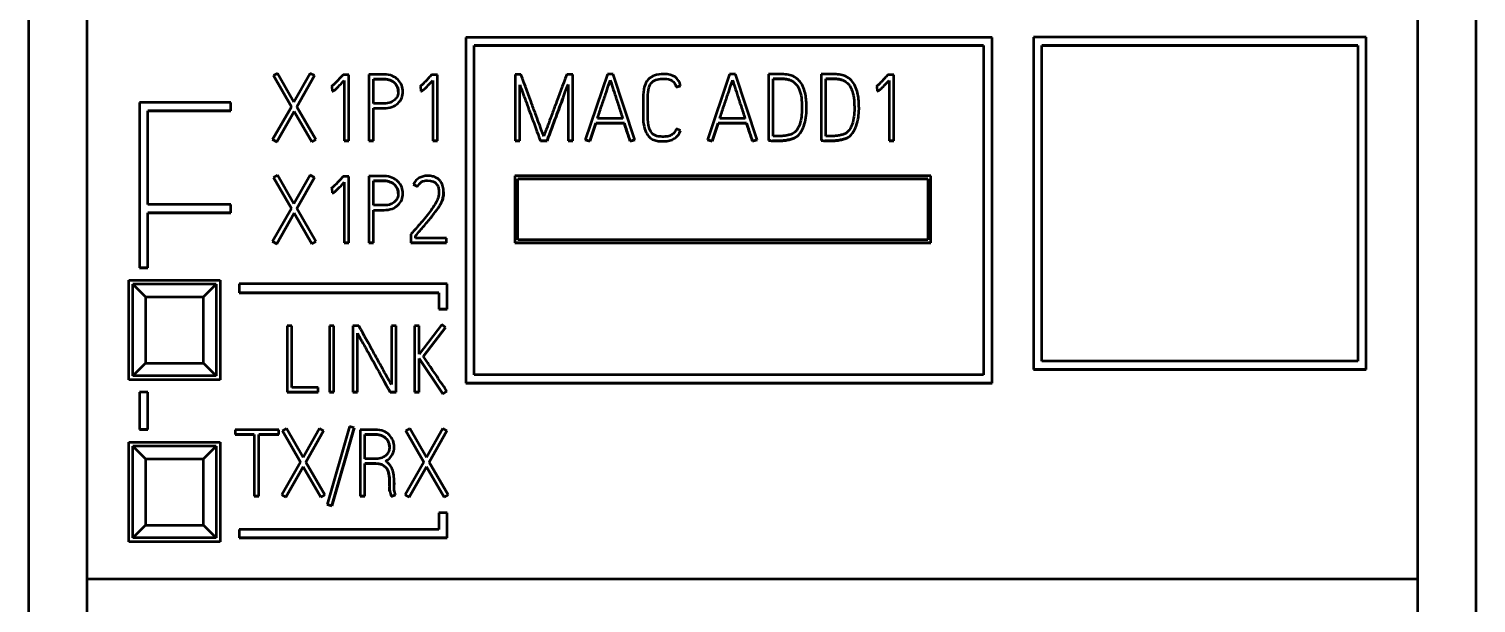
# Model space of a CAD drawing. Header units: millimetres. Extents: x 6750 to 121550, y -28210 to 66060.
# Drawn here: x 15995.78 to 16030.58, y 16140.06 to 16153.88 of the extents above; entities that cross this region are included whole.
import ezdxf

# ---------------------------------------------------------------- set-up
doc = ezdxf.new("R2010")
doc.units = ezdxf.units.MM
doc.layers.add('1', color=7, linetype='Continuous')

# ---------------------------------------------------------------- blocks, each defined once
blk = doc.blocks.new('s7-1513')
at = {"layer": '1', "color": 7, "linetype": 'Continuous', "lineweight": 50}
for p, q in [((15386.12, 16329.585), (15386.12, 16390.709)), ((15420.92, 16329.585), (15420.92, 16390.709)), ((15387.52, 16330.509), (15387.52, 16344.362)), ((15419.52, 16330.509), (15419.52, 16344.362)), ((15396.629, 16343.55), (15396.629, 16335.23)), ((15409.281, 16343.55), (15396.629, 16343.55)), ((15409.281, 16335.23), (15409.281, 16343.55)), ((15410.279, 16343.555), (15410.279, 16335.555)), ((15418.279, 16343.555), (15410.279, 16343.555)), ((15418.279, 16335.555), (15418.279, 16343.555)), ((15396.829, 16343.35), (15396.829, 16343.35)), ((15409.075, 16343.35), (15396.829, 16343.35)), ((15396.829, 16343.35), (15409.075, 16343.35)), ((15396.829, 16335.428), (15396.829, 16343.35)), ((15409.075, 16343.35), (15409.075, 16343.35)), ((15409.075, 16343.35), (15409.075, 16335.428)), ((15410.479, 16343.355), (15410.479, 16343.355)), ((15418.079, 16343.355), (15410.479, 16343.355)), ((15410.479, 16343.355), (15418.079, 16343.355)), ((15410.479, 16335.755), (15410.479, 16343.355)), ((15418.079, 16343.355), (15418.079, 16343.355)), ((15418.079, 16343.355), (15418.079, 16335.755)), ((15392.094, 16342.684), (15391.998, 16342.628)), ((15392.431, 16341.88), (15391.998, 16342.628)), ((15391.998, 16342.628), (15391.998, 16342.628)), ((15391.998, 16342.628), (15392.431, 16341.88)), ((15392.493, 16341.991), (15392.094, 16342.684)), ((15392.886, 16342.684), (15392.493, 16341.991)), ((15392.986, 16342.628), (15392.56, 16341.878)), ((15392.56, 16341.878), (15392.986, 16342.628)), ((15392.986, 16342.628), (15392.886, 16342.684)), ((15392.986, 16342.628), (15392.986, 16342.628)), ((15393.674, 16342.65), (15393.658, 16342.633)), ((15393.814, 16342.65), (15393.674, 16342.65)), ((15393.703, 16342.513), (15393.703, 16341.057)), ((15393.814, 16341.057), (15393.814, 16342.65)), ((15394.293, 16342.659), (15394.293, 16341.059)), ((15394.406, 16341.958), (15394.406, 16342.546)), ((15395.804, 16342.65), (15395.789, 16342.633)), ((15395.944, 16342.65), (15395.804, 16342.65)), ((15395.833, 16342.513), (15395.833, 16341.057)), ((15395.944, 16341.057), (15395.944, 16342.65)), ((15397.953, 16342.659), (15397.811, 16342.659)), ((15397.811, 16342.659), (15397.811, 16341.059)), ((15399.198, 16342.659), (15399.053, 16342.659)), ((15399.198, 16341.059), (15399.198, 16342.659)), ((15400.03, 16342.662), (15399.5, 16341.084)), ((15400.172, 16342.662), (15400.03, 16342.662)), ((15400.101, 16342.519), (15400.101, 16342.519)), ((15400.689, 16341.084), (15400.172, 16342.662)), ((15402.971, 16342.662), (15402.44, 16341.084)), ((15403.113, 16342.662), (15402.971, 16342.662)), ((15403.042, 16342.519), (15403.042, 16342.519)), ((15403.63, 16341.084), (15403.113, 16342.662)), ((15404.151, 16342.666), (15403.907, 16342.664)), ((15403.907, 16342.664), (15403.907, 16341.07)), ((15404.02, 16341.175), (15404.02, 16342.551)), ((15405.412, 16342.666), (15405.168, 16342.664)), ((15405.168, 16342.664), (15405.168, 16341.07)), ((15405.281, 16341.175), (15405.281, 16342.551)), ((15406.777, 16342.65), (15406.761, 16342.633)), ((15406.917, 16342.65), (15406.777, 16342.65)), ((15406.806, 16342.513), (15406.806, 16341.057)), ((15406.917, 16341.057), (15406.917, 16342.65)), ((15393.405, 16342.369), (15393.392, 16342.364)), ((15393.392, 16342.364), (15393.405, 16342.369)), ((15393.392, 16342.364), (15393.392, 16342.364)), ((15393.405, 16342.369), (15393.405, 16342.369)), ((15393.405, 16342.369), (15393.412, 16342.256)), ((15393.435, 16342.26), (15393.435, 16342.26)), ((15395.114, 16342.242), (15395.114, 16342.242)), ((15395.536, 16342.369), (15395.523, 16342.364)), ((15395.523, 16342.364), (15395.536, 16342.369)), ((15395.523, 16342.364), (15395.523, 16342.364)), ((15395.536, 16342.369), (15395.536, 16342.369)), ((15395.536, 16342.369), (15395.543, 16342.256)), ((15395.566, 16342.26), (15395.566, 16342.26)), ((15397.924, 16341.059), (15397.924, 16342.411)), ((15399.085, 16342.415), (15399.085, 16341.059)), ((15400.061, 16342.399), (15400.061, 16342.399)), ((15400.889, 16342.093), (15400.889, 16342.093)), ((15401.792, 16342.382), (15401.683, 16342.355)), ((15401.683, 16342.355), (15401.792, 16342.382)), ((15401.683, 16342.355), (15401.683, 16342.355)), ((15401.792, 16342.382), (15401.792, 16342.382)), ((15403.002, 16342.399), (15403.002, 16342.399)), ((15406.508, 16342.369), (15406.495, 16342.364)), ((15406.495, 16342.364), (15406.508, 16342.369)), ((15406.495, 16342.364), (15406.495, 16342.364)), ((15406.508, 16342.369), (15406.508, 16342.369)), ((15406.508, 16342.369), (15406.515, 16342.256)), ((15406.538, 16342.26), (15406.538, 16342.26)), ((15390.979, 16341.985), (15388.779, 16341.985)), ((15388.779, 16341.985), (15388.779, 16338.005)), ((15388.979, 16341.785), (15388.979, 16341.785)), ((15390.979, 16341.785), (15388.979, 16341.785)), ((15388.979, 16339.527), (15388.979, 16341.785)), ((15388.979, 16341.785), (15390.979, 16341.785)), ((15390.979, 16341.785), (15390.979, 16341.985)), ((15390.979, 16341.785), (15390.979, 16341.785)), ((15392.431, 16341.88), (15391.981, 16341.088)), ((15392.496, 16341.767), (15392.078, 16341.033)), ((15392.078, 16341.033), (15392.496, 16341.767)), ((15392.921, 16341.033), (15392.496, 16341.767)), ((15392.496, 16341.767), (15392.921, 16341.033)), ((15392.496, 16341.767), (15392.496, 16341.767)), ((15393.019, 16341.088), (15392.56, 16341.878)), ((15394.406, 16341.059), (15394.406, 16341.845)), ((15404.821, 16341.832), (15404.821, 16341.832)), ((15406.082, 16341.832), (15406.082, 16341.832)), ((15399.753, 16341.481), (15399.606, 16341.048)), ((15399.606, 16341.048), (15399.753, 16341.481)), ((15400.439, 16341.481), (15399.753, 16341.481)), ((15399.753, 16341.481), (15399.753, 16341.481)), ((15399.753, 16341.481), (15400.439, 16341.481)), ((15400.401, 16341.594), (15399.79, 16341.594)), ((15400.439, 16341.481), (15400.439, 16341.481)), ((15402.693, 16341.481), (15402.547, 16341.048)), ((15402.547, 16341.048), (15402.693, 16341.481)), ((15403.379, 16341.481), (15402.693, 16341.481)), ((15402.693, 16341.481), (15402.693, 16341.481)), ((15402.693, 16341.481), (15403.379, 16341.481)), ((15403.341, 16341.594), (15402.731, 16341.594)), ((15403.379, 16341.481), (15403.379, 16341.481)), ((15392.078, 16341.033), (15391.981, 16341.088)), ((15391.981, 16341.088), (15391.981, 16341.088)), ((15391.981, 16341.088), (15392.078, 16341.033)), ((15393.019, 16341.088), (15392.921, 16341.033)), ((15392.921, 16341.033), (15393.019, 16341.088)), ((15393.019, 16341.088), (15393.019, 16341.088)), ((15393.814, 16341.057), (15393.703, 16341.057)), ((15393.703, 16341.057), (15393.703, 16341.057)), ((15393.703, 16341.057), (15393.814, 16341.057)), ((15393.814, 16341.057), (15393.814, 16341.057)), ((15394.293, 16341.059), (15394.293, 16341.059)), ((15394.406, 16341.059), (15394.293, 16341.059)), ((15394.293, 16341.059), (15394.406, 16341.059)), ((15394.406, 16341.059), (15394.406, 16341.059)), ((15395.833, 16341.057), (15395.833, 16341.057)), ((15395.944, 16341.057), (15395.833, 16341.057)), ((15395.833, 16341.057), (15395.944, 16341.057)), ((15395.944, 16341.057), (15395.944, 16341.057)), ((15397.811, 16341.059), (15397.811, 16341.059)), ((15397.924, 16341.059), (15397.811, 16341.059)), ((15397.811, 16341.059), (15397.924, 16341.059)), ((15397.924, 16341.059), (15397.924, 16341.059)), ((15398.581, 16341.059), (15398.419, 16341.059)), ((15398.419, 16341.059), (15398.581, 16341.059)), ((15398.419, 16341.059), (15398.419, 16341.059)), ((15398.581, 16341.059), (15398.581, 16341.059)), ((15399.085, 16341.059), (15399.085, 16341.059)), ((15399.198, 16341.059), (15399.085, 16341.059)), ((15399.085, 16341.059), (15399.198, 16341.059)), ((15399.198, 16341.059), (15399.198, 16341.059)), ((15399.606, 16341.048), (15399.5, 16341.084)), ((15399.5, 16341.084), (15399.5, 16341.084)), ((15399.5, 16341.084), (15399.606, 16341.048)), ((15399.606, 16341.048), (15399.606, 16341.048)), ((15400.689, 16341.084), (15400.581, 16341.048)), ((15400.581, 16341.048), (15400.689, 16341.084)), ((15400.581, 16341.048), (15400.581, 16341.048)), ((15400.689, 16341.084), (15400.689, 16341.084)), ((15401.79, 16341.312), (15401.686, 16341.35)), ((15401.79, 16341.312), (15401.79, 16341.312)), ((15402.547, 16341.048), (15402.44, 16341.084)), ((15402.44, 16341.084), (15402.44, 16341.084)), ((15402.44, 16341.084), (15402.547, 16341.048)), ((15402.547, 16341.048), (15402.547, 16341.048)), ((15403.63, 16341.084), (15403.521, 16341.048)), ((15403.521, 16341.048), (15403.63, 16341.084)), ((15403.521, 16341.048), (15403.521, 16341.048)), ((15403.63, 16341.084), (15403.63, 16341.084)), ((15404.001, 16341.062), (15404.001, 16341.062)), ((15404.526, 16341.128), (15404.526, 16341.128)), ((15405.262, 16341.062), (15405.262, 16341.062)), ((15405.787, 16341.128), (15405.787, 16341.128)), ((15406.806, 16341.057), (15406.806, 16341.057)), ((15406.917, 16341.057), (15406.806, 16341.057)), ((15406.806, 16341.057), (15406.917, 16341.057)), ((15406.917, 16341.057), (15406.917, 16341.057)), ((15392.078, 16341.033), (15392.078, 16341.033)), ((15392.921, 16341.033), (15392.921, 16341.033)), ((15392.094, 16340.234), (15391.998, 16340.178)), ((15392.431, 16339.43), (15391.998, 16340.178)), ((15391.998, 16340.178), (15391.998, 16340.178)), ((15391.998, 16340.178), (15392.431, 16339.43)), ((15392.493, 16339.541), (15392.094, 16340.234)), ((15392.886, 16340.234), (15392.493, 16339.541)), ((15392.986, 16340.178), (15392.56, 16339.428)), ((15392.56, 16339.428), (15392.986, 16340.178)), ((15392.986, 16340.178), (15392.886, 16340.234)), ((15392.986, 16340.178), (15392.986, 16340.178)), ((15393.674, 16340.2), (15393.658, 16340.183)), ((15393.814, 16340.2), (15393.674, 16340.2)), ((15393.703, 16340.063), (15393.703, 16338.607)), ((15393.814, 16338.607), (15393.814, 16340.2)), ((15394.293, 16340.209), (15394.293, 16338.609)), ((15394.406, 16339.508), (15394.406, 16340.096)), ((15395.467, 16339.961), (15395.367, 16340.012)), ((15395.367, 16340.012), (15395.367, 16340.012)), ((15395.367, 16340.012), (15395.467, 16339.961)), ((15407.809, 16340.215), (15397.809, 16340.215)), ((15397.809, 16340.215), (15397.809, 16338.605)), ((15397.879, 16340.145), (15397.879, 16340.145)), ((15407.739, 16340.145), (15397.879, 16340.145)), ((15397.879, 16340.145), (15407.739, 16340.145)), ((15397.879, 16338.675), (15397.879, 16340.145)), ((15407.739, 16340.145), (15407.739, 16340.145)), ((15407.739, 16340.145), (15407.739, 16338.675)), ((15407.809, 16338.605), (15407.809, 16340.215)), ((15393.405, 16339.919), (15393.392, 16339.914)), ((15393.392, 16339.914), (15393.405, 16339.919)), ((15393.392, 16339.914), (15393.392, 16339.914)), ((15393.405, 16339.919), (15393.405, 16339.919)), ((15393.405, 16339.919), (15393.412, 16339.806)), ((15393.435, 16339.81), (15393.435, 16339.81)), ((15395.114, 16339.792), (15395.114, 16339.792)), ((15395.467, 16339.961), (15395.467, 16339.961)), ((15396.093, 16339.832), (15396.093, 16339.832)), ((15390.979, 16339.527), (15388.979, 16339.527)), ((15388.979, 16339.328), (15388.979, 16339.328)), ((15390.979, 16339.328), (15388.979, 16339.328)), ((15388.979, 16339.328), (15390.979, 16339.328)), ((15388.979, 16338.005), (15388.979, 16339.328)), ((15390.979, 16339.328), (15390.979, 16339.527)), ((15390.979, 16339.328), (15390.979, 16339.328)), ((15392.431, 16339.43), (15391.981, 16338.638)), ((15392.496, 16339.317), (15392.078, 16338.583)), ((15392.078, 16338.583), (15392.496, 16339.317)), ((15392.921, 16338.583), (15392.496, 16339.317)), ((15392.496, 16339.317), (15392.921, 16338.583)), ((15392.496, 16339.317), (15392.496, 16339.317)), ((15393.019, 16338.638), (15392.56, 16339.428)), ((15394.406, 16338.609), (15394.406, 16339.395)), ((15396.055, 16339.617), (15396.055, 16339.617)), ((15392.078, 16338.583), (15391.981, 16338.638)), ((15391.981, 16338.638), (15391.981, 16338.638)), ((15391.981, 16338.638), (15392.078, 16338.583)), ((15393.019, 16338.638), (15392.921, 16338.583)), ((15392.921, 16338.583), (15393.019, 16338.638)), ((15393.019, 16338.638), (15393.019, 16338.638)), ((15393.703, 16338.607), (15393.703, 16338.607)), ((15393.814, 16338.607), (15393.703, 16338.607)), ((15393.703, 16338.607), (15393.814, 16338.607)), ((15393.814, 16338.607), (15393.814, 16338.607)), ((15394.406, 16338.609), (15394.293, 16338.609)), ((15394.293, 16338.609), (15394.293, 16338.609)), ((15394.293, 16338.609), (15394.406, 16338.609)), ((15394.406, 16338.609), (15394.406, 16338.609)), ((15395.32, 16338.829), (15395.307, 16338.813)), ((15395.307, 16338.813), (15395.307, 16338.609)), ((15395.307, 16338.609), (15395.307, 16338.609)), ((15396.159, 16338.609), (15395.307, 16338.609)), ((15395.307, 16338.609), (15396.159, 16338.609)), ((15395.418, 16338.72), (15395.418, 16338.773)), ((15396.159, 16338.72), (15395.418, 16338.72)), ((15396.159, 16338.609), (15396.159, 16338.72)), ((15396.159, 16338.609), (15396.159, 16338.609)), ((15407.809, 16338.605), (15397.809, 16338.605)), ((15397.809, 16338.605), (15397.809, 16338.605)), ((15397.809, 16338.605), (15407.809, 16338.605)), ((15407.739, 16338.675), (15397.879, 16338.675)), ((15407.809, 16338.605), (15407.809, 16338.605)), ((15392.078, 16338.583), (15392.078, 16338.583)), ((15392.921, 16338.583), (15392.921, 16338.583)), ((15388.779, 16338.005), (15388.779, 16338.005)), ((15388.979, 16338.005), (15388.779, 16338.005)), ((15388.779, 16338.005), (15388.979, 16338.005)), ((15388.979, 16338.005), (15388.979, 16338.005)), ((15388.52, 16337.709), (15390.72, 16337.709)), ((15388.52, 16335.309), (15388.52, 16337.709)), ((15388.62, 16335.409), (15388.62, 16337.609)), ((15390.62, 16337.609), (15388.62, 16337.609)), ((15388.62, 16337.609), (15388.92, 16337.309)), ((15390.32, 16337.309), (15390.62, 16337.609)), ((15390.62, 16337.609), (15390.62, 16335.409)), ((15390.72, 16337.709), (15390.72, 16335.309)), ((15396.179, 16337.615), (15391.179, 16337.615)), ((15391.179, 16337.615), (15391.179, 16337.405)), ((15396.179, 16337.007), (15396.179, 16337.615)), ((15388.92, 16337.309), (15388.92, 16335.709)), ((15388.92, 16337.309), (15390.32, 16337.309)), ((15390.32, 16335.709), (15390.32, 16337.309)), ((15391.179, 16337.405), (15391.179, 16337.405)), ((15395.98, 16337.405), (15391.179, 16337.405)), ((15391.179, 16337.405), (15395.98, 16337.405)), ((15395.98, 16337.405), (15395.98, 16337.405)), ((15395.98, 16337.405), (15395.98, 16337.007)), ((15396.179, 16337.007), (15395.98, 16337.007)), ((15395.98, 16337.007), (15395.98, 16337.007)), ((15395.98, 16337.007), (15396.179, 16337.007)), ((15396.179, 16337.007), (15396.179, 16337.007)), ((15392.331, 16336.607), (15392.331, 16335.009)), ((15392.444, 16336.607), (15392.331, 16336.607)), ((15392.444, 16335.122), (15392.444, 16336.607)), ((15393.456, 16336.605), (15393.345, 16336.605)), ((15393.345, 16336.605), (15393.345, 16335.009)), ((15393.456, 16335.009), (15393.456, 16336.605)), ((15394.053, 16336.609), (15393.909, 16336.609)), ((15393.909, 16336.609), (15393.909, 16335.009)), ((15394.949, 16336.609), (15394.836, 16336.609)), ((15394.836, 16336.609), (15394.836, 16335.194)), ((15394.949, 16335.009), (15394.949, 16336.609)), ((15395.506, 16336.605), (15395.393, 16336.605)), ((15395.393, 16336.605), (15395.393, 16335.009)), ((15396.05, 16336.638), (15395.506, 16335.93)), ((15395.506, 16335.93), (15395.506, 16336.605)), ((15396.139, 16336.572), (15395.606, 16335.875)), ((15395.606, 16335.875), (15396.139, 16336.572)), ((15396.139, 16336.572), (15396.05, 16336.638)), ((15396.139, 16336.572), (15396.139, 16336.572)), ((15394.019, 16335.009), (15394.019, 16336.43)), ((15395.506, 16335.009), (15395.506, 16335.819)), ((15396.075, 16334.976), (15395.506, 16335.819)), ((15395.506, 16335.819), (15396.075, 16334.976)), ((15395.506, 16335.819), (15395.506, 16335.819)), ((15388.92, 16335.709), (15388.62, 16335.409)), ((15388.92, 16335.709), (15390.32, 16335.709)), ((15390.62, 16335.409), (15390.32, 16335.709)), ((15410.279, 16335.555), (15410.279, 16335.555)), ((15418.279, 16335.555), (15410.279, 16335.555)), ((15410.279, 16335.555), (15418.279, 16335.555)), ((15418.079, 16335.755), (15410.479, 16335.755)), ((15418.279, 16335.555), (15418.279, 16335.555)), ((15390.72, 16335.309), (15388.52, 16335.309)), ((15390.62, 16335.409), (15388.62, 16335.409)), ((15393.079, 16335.122), (15392.444, 16335.122)), ((15393.079, 16335.009), (15393.079, 16335.122)), ((15409.281, 16335.23), (15396.629, 16335.23)), ((15396.629, 16335.23), (15409.281, 16335.23)), ((15396.629, 16335.23), (15396.629, 16335.23)), ((15409.075, 16335.428), (15396.829, 16335.428)), ((15409.281, 16335.23), (15409.281, 16335.23)), ((15388.979, 16335.009), (15388.779, 16335.009)), ((15388.779, 16335.009), (15388.779, 16334.11)), ((15388.979, 16334.11), (15388.979, 16335.009)), ((15392.331, 16335.009), (15392.331, 16335.009)), ((15393.079, 16335.009), (15392.331, 16335.009)), ((15392.331, 16335.009), (15393.079, 16335.009)), ((15393.079, 16335.009), (15393.079, 16335.009)), ((15393.456, 16335.009), (15393.345, 16335.009)), ((15393.345, 16335.009), (15393.456, 16335.009)), ((15393.345, 16335.009), (15393.345, 16335.009)), ((15393.456, 16335.009), (15393.456, 16335.009)), ((15394.019, 16335.009), (15393.909, 16335.009)), ((15393.909, 16335.009), (15393.909, 16335.009)), ((15393.909, 16335.009), (15394.019, 16335.009)), ((15394.019, 16335.009), (15394.019, 16335.009)), ((15394.949, 16335.009), (15394.81, 16335.009)), ((15394.81, 16335.009), (15394.949, 16335.009)), ((15394.81, 16335.009), (15394.81, 16335.009)), ((15394.949, 16335.009), (15394.949, 16335.009)), ((15395.393, 16335.009), (15395.393, 16335.009)), ((15395.506, 16335.009), (15395.393, 16335.009)), ((15395.393, 16335.009), (15395.506, 16335.009)), ((15395.506, 16335.009), (15395.506, 16335.009)), ((15396.167, 16335.04), (15396.075, 16334.976)), ((15396.075, 16334.976), (15396.167, 16335.04)), ((15396.075, 16334.976), (15396.075, 16334.976)), ((15396.167, 16335.04), (15396.167, 16335.04)), ((15388.979, 16334.11), (15388.779, 16334.11)), ((15388.779, 16334.11), (15388.979, 16334.11)), ((15388.779, 16334.11), (15388.779, 16334.11)), ((15388.979, 16334.11), (15388.979, 16334.11)), ((15392.126, 16334.107), (15391.081, 16334.107)), ((15391.081, 16334.107), (15391.081, 16333.994)), ((15392.126, 16333.994), (15392.126, 16334.107)), ((15392.315, 16334.134), (15392.219, 16334.078)), ((15392.652, 16333.33), (15392.219, 16334.078)), ((15392.219, 16334.078), (15392.219, 16334.078)), ((15392.219, 16334.078), (15392.652, 16333.33)), ((15392.714, 16333.441), (15392.315, 16334.134)), ((15393.107, 16334.134), (15392.714, 16333.441)), ((15393.207, 16334.078), (15392.781, 16333.328)), ((15392.781, 16333.328), (15393.207, 16334.078)), ((15393.207, 16334.078), (15393.107, 16334.134)), ((15393.207, 16334.078), (15393.207, 16334.078)), ((15393.833, 16334.187), (15393.293, 16332.312)), ((15393.941, 16334.156), (15393.402, 16332.281)), ((15393.402, 16332.281), (15393.941, 16334.156)), ((15393.941, 16334.156), (15393.833, 16334.187)), ((15393.941, 16334.156), (15393.941, 16334.156)), ((15394.083, 16334.109), (15394.083, 16332.509)), ((15395.28, 16334.134), (15395.184, 16334.078)), ((15395.617, 16333.33), (15395.184, 16334.078)), ((15395.184, 16334.078), (15395.184, 16334.078)), ((15395.184, 16334.078), (15395.617, 16333.33)), ((15395.679, 16333.441), (15395.28, 16334.134)), ((15396.072, 16334.134), (15395.679, 16333.441)), ((15396.172, 16334.078), (15395.746, 16333.328)), ((15395.746, 16333.328), (15396.172, 16334.078)), ((15396.172, 16334.078), (15396.072, 16334.134)), ((15396.172, 16334.078), (15396.172, 16334.078)), ((15388.52, 16331.409), (15388.52, 16333.809)), ((15388.52, 16333.809), (15390.72, 16333.809)), ((15390.72, 16333.809), (15390.72, 16331.409)), ((15391.538, 16333.994), (15391.081, 16333.994)), ((15391.081, 16333.994), (15391.081, 16333.994)), ((15391.081, 16333.994), (15391.538, 16333.994)), ((15391.538, 16333.994), (15391.538, 16333.994)), ((15391.538, 16333.994), (15391.538, 16332.509)), ((15391.651, 16333.994), (15391.651, 16333.994)), ((15392.126, 16333.994), (15391.651, 16333.994)), ((15391.651, 16333.994), (15392.126, 16333.994)), ((15391.651, 16332.509), (15391.651, 16333.994)), ((15392.126, 16333.994), (15392.126, 16333.994)), ((15394.196, 16333.41), (15394.196, 16333.996)), ((15388.62, 16331.509), (15388.62, 16333.709)), ((15390.62, 16333.709), (15388.62, 16333.709)), ((15388.62, 16333.709), (15388.92, 16333.409)), ((15388.92, 16333.409), (15388.92, 16331.809)), ((15388.92, 16333.409), (15390.32, 16333.409)), ((15390.32, 16333.409), (15390.62, 16333.709)), ((15390.32, 16331.809), (15390.32, 16333.409)), ((15390.62, 16333.709), (15390.62, 16331.509)), ((15394.904, 16333.694), (15394.904, 16333.694)), ((15392.652, 16333.33), (15392.202, 16332.538)), ((15392.716, 16333.217), (15392.299, 16332.483)), ((15392.299, 16332.483), (15392.716, 16333.217)), ((15393.142, 16332.483), (15392.716, 16333.217)), ((15392.716, 16333.217), (15393.142, 16332.483)), ((15392.716, 16333.217), (15392.716, 16333.217)), ((15393.24, 16332.538), (15392.781, 16333.328)), ((15394.196, 16332.509), (15394.196, 16333.297)), ((15395.617, 16333.33), (15395.166, 16332.538)), ((15395.681, 16333.217), (15395.264, 16332.483)), ((15395.264, 16332.483), (15395.681, 16333.217)), ((15396.107, 16332.483), (15395.681, 16333.217)), ((15395.681, 16333.217), (15395.681, 16333.217)), ((15395.681, 16333.217), (15396.107, 16332.483)), ((15396.205, 16332.538), (15395.746, 16333.328)), ((15394.791, 16332.758), (15394.789, 16332.738)), ((15394.789, 16332.738), (15394.789, 16332.738)), ((15394.902, 16332.831), (15394.902, 16332.831)), ((15391.538, 16332.509), (15391.538, 16332.509)), ((15391.651, 16332.509), (15391.538, 16332.509)), ((15391.538, 16332.509), (15391.651, 16332.509)), ((15391.651, 16332.509), (15391.651, 16332.509)), ((15392.299, 16332.483), (15392.202, 16332.538)), ((15392.202, 16332.538), (15392.202, 16332.538)), ((15392.202, 16332.538), (15392.299, 16332.483)), ((15392.299, 16332.483), (15392.299, 16332.483)), ((15393.24, 16332.538), (15393.142, 16332.483)), ((15393.142, 16332.483), (15393.24, 16332.538)), ((15393.142, 16332.483), (15393.142, 16332.483)), ((15393.24, 16332.538), (15393.24, 16332.538)), ((15394.083, 16332.509), (15394.083, 16332.509)), ((15394.196, 16332.509), (15394.083, 16332.509)), ((15394.083, 16332.509), (15394.196, 16332.509)), ((15394.196, 16332.509), (15394.196, 16332.509)), ((15394.938, 16332.538), (15394.833, 16332.498)), ((15394.833, 16332.498), (15394.938, 16332.538)), ((15394.833, 16332.498), (15394.833, 16332.498)), ((15394.938, 16332.538), (15394.938, 16332.538)), ((15395.264, 16332.483), (15395.166, 16332.538)), ((15395.166, 16332.538), (15395.166, 16332.538)), ((15395.166, 16332.538), (15395.264, 16332.483)), ((15395.264, 16332.483), (15395.264, 16332.483)), ((15396.205, 16332.538), (15396.107, 16332.483)), ((15396.107, 16332.483), (15396.205, 16332.538)), ((15396.107, 16332.483), (15396.107, 16332.483)), ((15396.205, 16332.538), (15396.205, 16332.538)), ((15393.402, 16332.281), (15393.293, 16332.312)), ((15393.293, 16332.312), (15393.402, 16332.281)), ((15393.293, 16332.312), (15393.293, 16332.312)), ((15393.402, 16332.281), (15393.402, 16332.281)), ((15396.179, 16332.105), (15395.979, 16332.105)), ((15395.979, 16332.105), (15395.979, 16331.711)), ((15396.179, 16331.507), (15396.179, 16332.105)), ((15388.92, 16331.809), (15388.62, 16331.509)), ((15388.92, 16331.809), (15390.32, 16331.809)), ((15390.62, 16331.509), (15390.32, 16331.809)), ((15395.979, 16331.711), (15391.179, 16331.711)), ((15391.179, 16331.711), (15391.179, 16331.507)), ((15390.72, 16331.409), (15388.52, 16331.409)), ((15390.62, 16331.509), (15388.62, 16331.509)), ((15391.179, 16331.507), (15391.179, 16331.507)), ((15396.179, 16331.507), (15391.179, 16331.507)), ((15391.179, 16331.507), (15396.179, 16331.507)), ((15396.179, 16331.507), (15396.179, 16331.507)), ((15387.52, 16277.679), (15387.52, 16330.509)), ((15419.52, 16330.509), (15387.52, 16330.509)), ((15419.52, 16277.679), (15419.52, 16330.509))]:
    blk.add_line(p, q, dxfattribs=at)
for points, knots in [([(15393.658, 16342.633), (15393.632, 16342.603), (15393.604, 16342.573), (15393.548, 16342.512), (15393.522, 16342.485), (15393.473, 16342.434), (15393.451, 16342.413), (15393.413, 16342.379), (15393.4, 16342.369), (15393.392, 16342.364)], [0, 0, 0, 0, 0.246301, 0.246301, 0.49535, 0.49535, 0.747675, 0.747675, 1, 1, 1, 1]), ([(15393.435, 16342.26), (15393.445, 16342.263), (15393.46, 16342.273), (15393.502, 16342.307), (15393.529, 16342.333), (15393.599, 16342.402), (15393.645, 16342.451), (15393.703, 16342.513)], [0, 0, 0, 0, 0.329547, 0.329547, 0.664773, 0.664773, 1, 1, 1, 1]), ([(15394.858, 16342.623), (15394.801, 16342.647), (15394.736, 16342.659), (15394.539, 16342.659), (15394.416, 16342.659), (15394.293, 16342.659)], [0, 0, 0, 0, 0.376445, 0.376445, 1, 1, 1, 1]), ([(15394.406, 16341.845), (15394.491, 16341.845), (15394.576, 16341.845), (15394.802, 16341.845), (15394.915, 16341.886), (15395.037, 16342.004), (15395.066, 16342.046), (15395.105, 16342.141), (15395.114, 16342.19), (15395.114, 16342.294), (15395.105, 16342.345), (15395.066, 16342.444), (15395.038, 16342.488), (15394.962, 16342.566), (15394.915, 16342.598), (15394.858, 16342.623)], [0, 0, 0, 0, 0.155477, 0.155477, 0.412756, 0.412756, 0.530021, 0.530021, 0.647981, 0.647981, 0.765204, 0.765204, 0.883097, 0.883097, 1, 1, 1, 1]), ([(15394.406, 16342.546), (15394.491, 16342.546), (15394.576, 16342.546), (15394.718, 16342.546), (15394.767, 16342.537), (15394.851, 16342.501), (15394.887, 16342.479), (15394.945, 16342.421), (15394.966, 16342.388), (15394.994, 16342.316), (15395.001, 16342.279), (15395.001, 16342.206), (15394.995, 16342.172), (15394.968, 16342.104), (15394.947, 16342.073), (15394.891, 16342.02), (15394.856, 16341.999), (15394.771, 16341.966), (15394.721, 16341.958), (15394.576, 16341.958), (15394.491, 16341.958), (15394.406, 16341.958)], [0, 0, 0, 0, 0.138437, 0.138437, 0.229965, 0.229965, 0.322093, 0.322093, 0.414221, 0.414221, 0.507071, 0.507071, 0.597457, 0.597457, 0.688595, 0.688595, 0.779179, 0.779179, 0.869764, 0.869764, 1, 1, 1, 1]), ([(15395.001, 16342.243), (15395.001, 16342.279), (15394.994, 16342.316), (15394.966, 16342.388), (15394.945, 16342.421), (15394.887, 16342.479), (15394.851, 16342.501), (15394.767, 16342.537), (15394.718, 16342.546), (15394.576, 16342.546), (15394.491, 16342.546), (15394.406, 16342.546)], [0, 0, 0, 0, 0.182441, 0.182441, 0.364277, 0.364277, 0.546113, 0.546113, 0.726763, 0.726763, 1, 1, 1, 1]), ([(15395.789, 16342.633), (15395.763, 16342.603), (15395.735, 16342.573), (15395.679, 16342.512), (15395.653, 16342.485), (15395.604, 16342.434), (15395.582, 16342.413), (15395.543, 16342.379), (15395.53, 16342.369), (15395.523, 16342.364)], [0, 0, 0, 0, 0.246301, 0.246301, 0.49535, 0.49535, 0.747675, 0.747675, 1, 1, 1, 1]), ([(15395.566, 16342.26), (15395.576, 16342.263), (15395.591, 16342.273), (15395.632, 16342.307), (15395.66, 16342.333), (15395.729, 16342.402), (15395.776, 16342.451), (15395.833, 16342.513)], [0, 0, 0, 0, 0.329547, 0.329547, 0.664773, 0.664773, 1, 1, 1, 1]), ([(15399.053, 16342.659), (15398.956, 16342.393), (15398.867, 16342.154), (15398.753, 16341.851), (15398.72, 16341.761), (15398.655, 16341.585), (15398.625, 16341.505), (15398.572, 16341.363), (15398.55, 16341.304), (15398.516, 16341.21), (15398.506, 16341.181), (15398.503, 16341.172)], [0, 0, 0, 0, 0.366939, 0.366939, 0.5256, 0.5256, 0.683745, 0.683745, 0.842527, 0.842527, 1, 1, 1, 1]), ([(15400.101, 16342.519), (15400.107, 16342.502), (15400.12, 16342.461), (15400.16, 16342.335), (15400.184, 16342.261), (15400.24, 16342.088), (15400.271, 16341.994), (15400.338, 16341.791), (15400.37, 16341.692), (15400.401, 16341.594)], [0, 0, 0, 0, 0.249187, 0.249187, 0.49992, 0.49992, 0.750079, 0.750079, 1, 1, 1, 1]), ([(15401.011, 16342.533), (15400.929, 16342.442), (15400.889, 16342.296), (15400.889, 16341.953), (15400.889, 16341.812), (15400.889, 16341.568), (15400.897, 16341.481), (15400.928, 16341.339), (15400.949, 16341.28), (15401.002, 16341.187), (15401.032, 16341.151), (15401.1, 16341.103), (15401.136, 16341.084), (15401.208, 16341.061), (15401.244, 16341.054), (15401.317, 16341.049), (15401.35, 16341.048), (15401.592, 16341.048), (15401.727, 16341.136), (15401.79, 16341.312)], [0, 0, 0, 0, 0.120845, 0.120845, 0.204705, 0.204705, 0.266582, 0.266582, 0.328671, 0.328671, 0.39076, 0.39076, 0.45285, 0.45285, 0.515445, 0.515445, 0.577484, 0.577484, 1, 1, 1, 1]), ([(15401.686, 16341.35), (15401.671, 16341.307), (15401.651, 16341.273), (15401.604, 16341.223), (15401.579, 16341.203), (15401.524, 16341.177), (15401.495, 16341.168), (15401.436, 16341.161), (15401.408, 16341.159), (15401.338, 16341.159), (15401.294, 16341.162), (15401.204, 16341.172), (15401.163, 16341.191), (15401.089, 16341.256), (15401.059, 16341.307), (15401.014, 16341.446), (15401.002, 16341.544), (15401.002, 16341.812), (15401.002, 16341.953), (15401.002, 16342.194), (15401.011, 16342.274), (15401.048, 16342.396), (15401.074, 16342.442), (15401.142, 16342.507), (15401.183, 16342.529), (15401.278, 16342.55), (15401.33, 16342.555), (15401.475, 16342.555), (15401.542, 16342.539), (15401.636, 16342.475), (15401.667, 16342.425), (15401.683, 16342.355)], [0, 0, 0, 0, 0.047502, 0.047502, 0.095003, 0.095003, 0.142505, 0.142505, 0.190007, 0.190007, 0.266473, 0.266473, 0.342939, 0.342939, 0.419026, 0.419026, 0.49522, 0.49522, 0.579253, 0.579253, 0.639314, 0.639314, 0.699374, 0.699374, 0.759136, 0.759136, 0.81929, 0.81929, 0.90986, 0.90986, 1, 1, 1, 1]), ([(15401.792, 16342.382), (15401.749, 16342.572), (15401.614, 16342.668), (15401.218, 16342.668), (15401.092, 16342.623), (15401.011, 16342.533)], [0, 0, 0, 0, 0.57096, 0.57096, 1, 1, 1, 1]), ([(15403.042, 16342.519), (15403.048, 16342.502), (15403.061, 16342.461), (15403.1, 16342.335), (15403.125, 16342.261), (15403.18, 16342.088), (15403.211, 16341.994), (15403.278, 16341.791), (15403.31, 16341.692), (15403.341, 16341.594)], [0, 0, 0, 0, 0.249187, 0.249187, 0.49992, 0.49992, 0.750079, 0.750079, 1, 1, 1, 1]), ([(15404.02, 16342.551), (15404.079, 16342.551), (15404.137, 16342.551), (15404.235, 16342.551), (15404.275, 16342.549), (15404.351, 16342.542), (15404.386, 16342.534), (15404.415, 16342.524)], [0, 0, 0, 0, 0.421983, 0.421983, 0.710873, 0.710873, 1, 1, 1, 1]), ([(15404.415, 16342.524), (15404.386, 16342.534), (15404.351, 16342.542), (15404.275, 16342.549), (15404.235, 16342.551), (15404.137, 16342.551), (15404.079, 16342.551), (15404.02, 16342.551)], [0, 0, 0, 0, 0.289127, 0.289127, 0.578017, 0.578017, 1, 1, 1, 1]), ([(15404.526, 16341.128), (15404.581, 16341.153), (15404.627, 16341.191), (15404.703, 16341.293), (15404.733, 16341.352), (15404.779, 16341.481), (15404.795, 16341.55), (15404.816, 16341.693), (15404.821, 16341.763), (15404.821, 16341.865), (15404.821, 16341.906), (15404.817, 16341.999), (15404.813, 16342.048), (15404.8, 16342.152), (15404.789, 16342.205), (15404.76, 16342.313), (15404.739, 16342.364), (15404.684, 16342.46), (15404.649, 16342.503), (15404.565, 16342.58), (15404.513, 16342.61), (15404.408, 16342.645), (15404.36, 16342.655), (15404.308, 16342.659)], [0, 0, 0, 0, 0.13708, 0.13708, 0.27416, 0.27416, 0.411026, 0.411026, 0.548501, 0.548501, 0.616583, 0.616583, 0.684179, 0.684179, 0.751412, 0.751412, 0.818749, 0.818749, 0.886085, 0.886085, 0.953398, 0.953398, 1, 1, 1, 1]), ([(15404.415, 16342.524), (15404.482, 16342.502), (15404.534, 16342.466), (15404.611, 16342.369), (15404.641, 16342.312), (15404.682, 16342.183), (15404.696, 16342.114), (15404.707, 16341.968), (15404.71, 16341.897), (15404.71, 16341.765), (15404.706, 16341.703), (15404.688, 16341.577), (15404.675, 16341.518), (15404.638, 16341.408), (15404.613, 16341.361), (15404.554, 16341.279), (15404.519, 16341.249), (15404.48, 16341.23)], [0, 0, 0, 0, 0.132874, 0.132874, 0.265318, 0.265318, 0.397762, 0.397762, 0.530206, 0.530206, 0.648415, 0.648415, 0.766026, 0.766026, 0.883013, 0.883013, 1, 1, 1, 1]), ([(15405.281, 16342.551), (15405.339, 16342.551), (15405.398, 16342.551), (15405.496, 16342.551), (15405.535, 16342.549), (15405.612, 16342.542), (15405.646, 16342.534), (15405.676, 16342.524)], [0, 0, 0, 0, 0.421983, 0.421983, 0.710873, 0.710873, 1, 1, 1, 1]), ([(15405.676, 16342.524), (15405.646, 16342.534), (15405.612, 16342.542), (15405.535, 16342.549), (15405.496, 16342.551), (15405.398, 16342.551), (15405.339, 16342.551), (15405.281, 16342.551)], [0, 0, 0, 0, 0.289127, 0.289127, 0.578017, 0.578017, 1, 1, 1, 1]), ([(15405.787, 16341.128), (15405.842, 16341.153), (15405.888, 16341.191), (15405.963, 16341.293), (15405.993, 16341.352), (15406.039, 16341.481), (15406.056, 16341.55), (15406.077, 16341.693), (15406.082, 16341.763), (15406.082, 16341.865), (15406.081, 16341.906), (15406.078, 16341.999), (15406.074, 16342.048), (15406.061, 16342.152), (15406.05, 16342.205), (15406.021, 16342.313), (15405.999, 16342.364), (15405.945, 16342.46), (15405.91, 16342.503), (15405.825, 16342.58), (15405.773, 16342.61), (15405.668, 16342.645), (15405.621, 16342.655), (15405.568, 16342.659)], [0, 0, 0, 0, 0.13708, 0.13708, 0.27416, 0.27416, 0.411026, 0.411026, 0.548501, 0.548501, 0.616583, 0.616583, 0.684179, 0.684179, 0.751412, 0.751412, 0.818749, 0.818749, 0.886085, 0.886085, 0.953398, 0.953398, 1, 1, 1, 1]), ([(15405.676, 16342.524), (15405.742, 16342.502), (15405.795, 16342.466), (15405.872, 16342.369), (15405.901, 16342.312), (15405.943, 16342.183), (15405.956, 16342.114), (15405.968, 16341.968), (15405.971, 16341.897), (15405.971, 16341.765), (15405.966, 16341.703), (15405.949, 16341.577), (15405.935, 16341.518), (15405.898, 16341.408), (15405.874, 16341.361), (15405.815, 16341.279), (15405.78, 16341.249), (15405.74, 16341.23)], [0, 0, 0, 0, 0.132874, 0.132874, 0.265318, 0.265318, 0.397762, 0.397762, 0.530206, 0.530206, 0.648415, 0.648415, 0.766026, 0.766026, 0.883013, 0.883013, 1, 1, 1, 1]), ([(15406.761, 16342.633), (15406.735, 16342.603), (15406.707, 16342.573), (15406.651, 16342.512), (15406.625, 16342.485), (15406.576, 16342.434), (15406.554, 16342.413), (15406.516, 16342.379), (15406.502, 16342.369), (15406.495, 16342.364)], [0, 0, 0, 0, 0.246301, 0.246301, 0.49535, 0.49535, 0.747675, 0.747675, 1, 1, 1, 1]), ([(15406.538, 16342.26), (15406.548, 16342.263), (15406.563, 16342.273), (15406.605, 16342.307), (15406.632, 16342.333), (15406.702, 16342.402), (15406.748, 16342.451), (15406.806, 16342.513)], [0, 0, 0, 0, 0.329547, 0.329547, 0.664773, 0.664773, 1, 1, 1, 1]), ([(15397.924, 16342.411), (15397.936, 16342.377), (15397.952, 16342.332), (15397.993, 16342.219), (15398.017, 16342.156), (15398.068, 16342.017), (15398.095, 16341.943), (15398.152, 16341.788), (15398.18, 16341.712), (15398.274, 16341.458), (15398.343, 16341.265), (15398.419, 16341.059)], [0, 0, 0, 0, 0.156708, 0.156708, 0.313709, 0.313709, 0.47095, 0.47095, 0.627981, 0.627981, 1, 1, 1, 1]), ([(15398.581, 16341.059), (15398.658, 16341.268), (15398.73, 16341.462), (15398.824, 16341.717), (15398.853, 16341.795), (15398.91, 16341.95), (15398.938, 16342.024), (15398.99, 16342.163), (15399.013, 16342.226), (15399.056, 16342.338), (15399.073, 16342.383), (15399.085, 16342.415)], [0, 0, 0, 0, 0.368444, 0.368444, 0.526172, 0.526172, 0.684115, 0.684115, 0.842057, 0.842057, 1, 1, 1, 1]), ([(15399.79, 16341.594), (15399.823, 16341.692), (15399.856, 16341.791), (15399.924, 16341.994), (15399.956, 16342.088), (15400.015, 16342.261), (15400.04, 16342.335), (15400.061, 16342.399)], [0, 0, 0, 0, 0.332745, 0.332745, 0.665812, 0.665812, 1, 1, 1, 1]), ([(15402.731, 16341.594), (15402.763, 16341.692), (15402.797, 16341.791), (15402.865, 16341.994), (15402.897, 16342.088), (15402.956, 16342.261), (15402.981, 16342.335), (15403.002, 16342.399)], [0, 0, 0, 0, 0.332745, 0.332745, 0.665812, 0.665812, 1, 1, 1, 1]), ([(15398.503, 16341.172), (15398.499, 16341.181), (15398.487, 16341.209), (15398.452, 16341.304), (15398.43, 16341.363), (15398.377, 16341.505), (15398.347, 16341.585), (15398.282, 16341.761), (15398.25, 16341.851), (15398.217, 16341.942)], [0, 0, 0, 0, 0.248747, 0.248747, 0.499563, 0.499563, 0.749374, 0.749374, 1, 1, 1, 1]), ([(15398.948, 16342.053), (15398.927, 16341.995), (15398.905, 16341.935), (15398.853, 16341.795), (15398.824, 16341.717), (15398.73, 16341.462), (15398.658, 16341.268), (15398.581, 16341.059)], [0, 0, 0, 0, 0.194975, 0.194975, 0.436293, 0.436293, 1, 1, 1, 1]), ([(15400.581, 16341.048), (15400.569, 16341.087), (15400.554, 16341.129), (15400.525, 16341.213), (15400.51, 16341.258), (15400.476, 16341.362), (15400.458, 16341.419), (15400.439, 16341.481)], [0, 0, 0, 0, 0.373864, 0.373864, 0.686045, 0.686045, 1, 1, 1, 1]), ([(15400.439, 16341.481), (15400.458, 16341.419), (15400.476, 16341.362), (15400.51, 16341.258), (15400.525, 16341.213), (15400.554, 16341.129), (15400.569, 16341.087), (15400.581, 16341.048)], [0, 0, 0, 0, 0.313955, 0.313955, 0.626136, 0.626136, 1, 1, 1, 1]), ([(15403.521, 16341.048), (15403.509, 16341.087), (15403.495, 16341.129), (15403.466, 16341.213), (15403.45, 16341.258), (15403.417, 16341.362), (15403.398, 16341.419), (15403.379, 16341.481)], [0, 0, 0, 0, 0.373864, 0.373864, 0.686045, 0.686045, 1, 1, 1, 1]), ([(15403.379, 16341.481), (15403.398, 16341.419), (15403.417, 16341.362), (15403.45, 16341.258), (15403.466, 16341.213), (15403.495, 16341.129), (15403.509, 16341.087), (15403.521, 16341.048)], [0, 0, 0, 0, 0.313955, 0.313955, 0.626136, 0.626136, 1, 1, 1, 1]), ([(15404.526, 16341.128), (15404.495, 16341.113), (15404.462, 16341.101), (15404.391, 16341.084), (15404.355, 16341.076), (15404.284, 16341.066), (15404.249, 16341.063), (15404.179, 16341.058), (15404.147, 16341.057), (15404.073, 16341.057), (15404.034, 16341.058), (15404.001, 16341.062)], [0, 0, 0, 0, 0.180966, 0.180966, 0.361933, 0.361933, 0.544524, 0.544524, 0.727116, 0.727116, 1, 1, 1, 1]), ([(15404.001, 16341.062), (15404.034, 16341.058), (15404.073, 16341.057), (15404.147, 16341.057), (15404.179, 16341.058), (15404.249, 16341.063), (15404.284, 16341.066), (15404.355, 16341.076), (15404.391, 16341.084), (15404.462, 16341.101), (15404.495, 16341.113), (15404.526, 16341.128)], [0, 0, 0, 0, 0.272884, 0.272884, 0.455476, 0.455476, 0.638067, 0.638067, 0.819034, 0.819034, 1, 1, 1, 1]), ([(15404.212, 16341.175), (15404.182, 16341.173), (15404.153, 16341.172), (15404.106, 16341.172), (15404.086, 16341.172), (15404.049, 16341.172), (15404.034, 16341.173), (15404.02, 16341.175)], [0, 0, 0, 0, 0.390476, 0.390476, 0.695238, 0.695238, 1, 1, 1, 1]), ([(15404.395, 16341.201), (15404.366, 16341.194), (15404.335, 16341.188), (15404.273, 16341.179), (15404.243, 16341.176), (15404.212, 16341.175)], [0, 0, 0, 0, 0.497437, 0.497437, 1, 1, 1, 1]), ([(15405.787, 16341.128), (15405.756, 16341.113), (15405.722, 16341.101), (15405.651, 16341.084), (15405.616, 16341.076), (15405.545, 16341.066), (15405.51, 16341.063), (15405.44, 16341.058), (15405.408, 16341.057), (15405.334, 16341.057), (15405.295, 16341.058), (15405.262, 16341.062)], [0, 0, 0, 0, 0.180966, 0.180966, 0.361933, 0.361933, 0.544524, 0.544524, 0.727116, 0.727116, 1, 1, 1, 1]), ([(15405.262, 16341.062), (15405.295, 16341.058), (15405.334, 16341.057), (15405.408, 16341.057), (15405.44, 16341.058), (15405.51, 16341.063), (15405.545, 16341.066), (15405.616, 16341.076), (15405.651, 16341.084), (15405.722, 16341.101), (15405.756, 16341.113), (15405.787, 16341.128)], [0, 0, 0, 0, 0.272884, 0.272884, 0.455476, 0.455476, 0.638067, 0.638067, 0.819034, 0.819034, 1, 1, 1, 1]), ([(15405.473, 16341.175), (15405.442, 16341.173), (15405.414, 16341.172), (15405.367, 16341.172), (15405.347, 16341.172), (15405.31, 16341.172), (15405.294, 16341.173), (15405.281, 16341.175)], [0, 0, 0, 0, 0.390476, 0.390476, 0.695238, 0.695238, 1, 1, 1, 1]), ([(15405.656, 16341.201), (15405.626, 16341.194), (15405.596, 16341.188), (15405.534, 16341.179), (15405.503, 16341.176), (15405.473, 16341.175)], [0, 0, 0, 0, 0.497437, 0.497437, 1, 1, 1, 1]), ([(15393.658, 16340.183), (15393.632, 16340.153), (15393.604, 16340.123), (15393.548, 16340.062), (15393.522, 16340.035), (15393.473, 16339.984), (15393.451, 16339.963), (15393.413, 16339.929), (15393.4, 16339.919), (15393.392, 16339.914)], [0, 0, 0, 0, 0.246301, 0.246301, 0.49535, 0.49535, 0.747675, 0.747675, 1, 1, 1, 1]), ([(15393.435, 16339.81), (15393.445, 16339.813), (15393.46, 16339.823), (15393.502, 16339.857), (15393.529, 16339.883), (15393.599, 16339.952), (15393.645, 16340.001), (15393.703, 16340.063)], [0, 0, 0, 0, 0.329547, 0.329547, 0.664773, 0.664773, 1, 1, 1, 1]), ([(15394.858, 16340.173), (15394.801, 16340.197), (15394.736, 16340.209), (15394.539, 16340.209), (15394.416, 16340.209), (15394.293, 16340.209)], [0, 0, 0, 0, 0.376445, 0.376445, 1, 1, 1, 1]), ([(15394.406, 16339.395), (15394.491, 16339.395), (15394.576, 16339.395), (15394.802, 16339.395), (15394.915, 16339.436), (15395.037, 16339.554), (15395.066, 16339.596), (15395.105, 16339.691), (15395.114, 16339.74), (15395.114, 16339.844), (15395.105, 16339.895), (15395.066, 16339.994), (15395.038, 16340.038), (15394.962, 16340.116), (15394.915, 16340.148), (15394.858, 16340.173)], [0, 0, 0, 0, 0.155477, 0.155477, 0.412756, 0.412756, 0.530021, 0.530021, 0.647981, 0.647981, 0.765204, 0.765204, 0.883097, 0.883097, 1, 1, 1, 1]), ([(15394.406, 16340.096), (15394.491, 16340.096), (15394.576, 16340.096), (15394.718, 16340.096), (15394.767, 16340.087), (15394.851, 16340.051), (15394.887, 16340.029), (15394.945, 16339.971), (15394.966, 16339.938), (15394.994, 16339.866), (15395.001, 16339.829), (15395.001, 16339.756), (15394.995, 16339.722), (15394.968, 16339.654), (15394.947, 16339.623), (15394.891, 16339.57), (15394.856, 16339.549), (15394.771, 16339.516), (15394.721, 16339.508), (15394.576, 16339.508), (15394.491, 16339.508), (15394.406, 16339.508)], [0, 0, 0, 0, 0.138437, 0.138437, 0.229965, 0.229965, 0.322093, 0.322093, 0.414221, 0.414221, 0.507071, 0.507071, 0.597457, 0.597457, 0.688595, 0.688595, 0.779179, 0.779179, 0.869764, 0.869764, 1, 1, 1, 1]), ([(15395.001, 16339.793), (15395.001, 16339.829), (15394.994, 16339.866), (15394.966, 16339.938), (15394.945, 16339.971), (15394.887, 16340.029), (15394.851, 16340.051), (15394.767, 16340.087), (15394.718, 16340.096), (15394.576, 16340.096), (15394.491, 16340.096), (15394.406, 16340.096)], [0, 0, 0, 0, 0.182441, 0.182441, 0.364277, 0.364277, 0.546113, 0.546113, 0.726763, 0.726763, 1, 1, 1, 1]), ([(15395.467, 16339.961), (15395.517, 16340.058), (15395.597, 16340.107), (15395.81, 16340.107), (15395.885, 16340.075), (15395.931, 16340.012)], [0, 0, 0, 0, 0.512977, 0.512977, 1, 1, 1, 1]), ([(15395.914, 16340.172), (15395.888, 16340.185), (15395.858, 16340.196), (15395.79, 16340.213), (15395.751, 16340.218), (15395.707, 16340.218)], [0, 0, 0, 0, 0.5, 0.5, 1, 1, 1, 1]), ([(15395.931, 16340.012), (15395.948, 16339.987), (15395.961, 16339.959), (15395.976, 16339.898), (15395.98, 16339.867), (15395.98, 16339.802), (15395.977, 16339.77), (15395.965, 16339.708), (15395.958, 16339.68), (15395.948, 16339.654)], [0, 0, 0, 0, 0.251259, 0.251259, 0.499997, 0.499997, 0.748734, 0.748734, 1, 1, 1, 1]), ([(15396.055, 16339.617), (15396.067, 16339.648), (15396.076, 16339.682), (15396.089, 16339.756), (15396.093, 16339.794), (15396.093, 16339.875), (15396.088, 16339.917), (15396.067, 16340.002), (15396.049, 16340.041), (15396.012, 16340.092), (15395.998, 16340.109), (15395.98, 16340.126)], [0, 0, 0, 0, 0.210731, 0.210731, 0.421785, 0.421785, 0.657879, 0.657879, 0.892261, 0.892261, 1, 1, 1, 1]), ([(15395.948, 16339.654), (15395.937, 16339.621), (15395.917, 16339.581), (15395.86, 16339.491), (15395.828, 16339.443), (15395.754, 16339.342), (15395.714, 16339.291), (15395.627, 16339.186), (15395.583, 16339.135), (15395.5, 16339.035), (15395.459, 16338.989), (15395.382, 16338.9), (15395.349, 16338.862), (15395.32, 16338.829)], [0, 0, 0, 0, 0.166514, 0.166514, 0.332492, 0.332492, 0.499168, 0.499168, 0.665741, 0.665741, 0.832218, 0.832218, 1, 1, 1, 1]), ([(15396.093, 16339.832), (15396.093, 16339.832), (15396.093, 16339.832), (15396.093, 16339.794), (15396.089, 16339.756), (15396.076, 16339.682), (15396.067, 16339.648), (15396.055, 16339.617)], [0, 0, 0, 0, 0.001249, 0.001249, 0.501006, 0.501006, 1, 1, 1, 1]), ([(15395.418, 16338.773), (15395.491, 16338.859), (15395.561, 16338.942), (15395.699, 16339.104), (15395.762, 16339.18), (15395.877, 16339.324), (15395.927, 16339.39), (15396.008, 16339.513), (15396.037, 16339.568), (15396.055, 16339.617)], [0, 0, 0, 0, 0.249944, 0.249944, 0.499392, 0.499392, 0.749391, 0.749391, 1, 1, 1, 1]), ([(15394.836, 16335.194), (15394.825, 16335.216), (15394.804, 16335.253), (15394.746, 16335.356), (15394.712, 16335.417), (15394.634, 16335.558), (15394.592, 16335.634), (15394.5, 16335.8), (15394.454, 16335.883), (15394.3, 16336.161), (15394.182, 16336.376), (15394.053, 16336.609)], [0, 0, 0, 0, 0.158002, 0.158002, 0.315582, 0.315582, 0.472852, 0.472852, 0.629913, 0.629913, 1, 1, 1, 1]), ([(15394.019, 16336.43), (15394.03, 16336.409), (15394.049, 16336.373), (15394.107, 16336.271), (15394.141, 16336.21), (15394.22, 16336.07), (15394.262, 16335.993), (15394.354, 16335.828), (15394.4, 16335.744), (15394.558, 16335.463), (15394.678, 16335.246), (15394.81, 16335.009)], [0, 0, 0, 0, 0.157917, 0.157917, 0.315833, 0.315833, 0.47375, 0.47375, 0.632142, 0.632142, 1, 1, 1, 1]), ([(15395.712, 16335.717), (15395.684, 16335.759), (15395.661, 16335.793), (15395.622, 16335.85), (15395.611, 16335.867), (15395.606, 16335.875)], [0, 0, 0, 0, 0.503311, 0.503311, 1, 1, 1, 1]), ([(15396.167, 16335.04), (15396.072, 16335.184), (15395.983, 16335.315), (15395.869, 16335.484), (15395.836, 16335.533), (15395.769, 16335.631), (15395.739, 16335.676), (15395.712, 16335.717)], [0, 0, 0, 0, 0.539696, 0.539696, 0.769681, 0.769681, 1, 1, 1, 1]), ([(15394.648, 16334.074), (15394.591, 16334.097), (15394.526, 16334.109), (15394.329, 16334.109), (15394.206, 16334.109), (15394.083, 16334.109)], [0, 0, 0, 0, 0.376445, 0.376445, 1, 1, 1, 1]), ([(15394.196, 16333.996), (15394.282, 16333.996), (15394.367, 16333.996), (15394.508, 16333.996), (15394.557, 16333.987), (15394.641, 16333.951), (15394.677, 16333.929), (15394.735, 16333.872), (15394.756, 16333.84), (15394.784, 16333.768), (15394.791, 16333.731), (15394.791, 16333.659), (15394.785, 16333.624), (15394.76, 16333.556), (15394.74, 16333.526), (15394.687, 16333.472), (15394.654, 16333.451), (15394.572, 16333.419), (15394.524, 16333.41), (15394.379, 16333.41), (15394.288, 16333.41), (15394.196, 16333.41)], [0, 0, 0, 0, 0.137355, 0.137355, 0.228167, 0.228167, 0.319574, 0.319574, 0.41047, 0.41047, 0.500659, 0.500659, 0.588454, 0.588454, 0.676989, 0.676989, 0.765524, 0.765524, 0.853453, 0.853453, 1, 1, 1, 1]), ([(15394.791, 16333.695), (15394.791, 16333.731), (15394.784, 16333.768), (15394.756, 16333.84), (15394.735, 16333.872), (15394.677, 16333.929), (15394.641, 16333.951), (15394.557, 16333.987), (15394.508, 16333.996), (15394.367, 16333.996), (15394.282, 16333.996), (15394.196, 16333.996)], [0, 0, 0, 0, 0.180059, 0.180059, 0.361629, 0.361629, 0.544222, 0.544222, 0.725624, 0.725624, 1, 1, 1, 1]), ([(15394.698, 16333.353), (15394.769, 16333.39), (15394.821, 16333.439), (15394.888, 16333.564), (15394.904, 16333.628), (15394.904, 16333.746), (15394.895, 16333.797), (15394.856, 16333.896), (15394.828, 16333.94), (15394.752, 16334.019), (15394.705, 16334.05), (15394.648, 16334.074)], [0, 0, 0, 0, 0.231077, 0.231077, 0.462658, 0.462658, 0.642275, 0.642275, 0.821892, 0.821892, 1, 1, 1, 1]), ([(15394.196, 16333.297), (15394.286, 16333.297), (15394.375, 16333.297), (15394.569, 16333.297), (15394.649, 16333.265), (15394.763, 16333.136), (15394.791, 16333.035), (15394.791, 16332.851), (15394.791, 16332.805), (15394.791, 16332.758)], [0, 0, 0, 0, 0.269558, 0.269558, 0.581866, 0.581866, 0.894174, 0.894174, 1, 1, 1, 1]), ([(15394.791, 16332.758), (15394.791, 16332.805), (15394.791, 16332.851), (15394.791, 16333.035), (15394.763, 16333.136), (15394.649, 16333.265), (15394.569, 16333.297), (15394.375, 16333.297), (15394.286, 16333.297), (15394.196, 16333.297)], [0, 0, 0, 0, 0.105826, 0.105826, 0.418134, 0.418134, 0.730442, 0.730442, 1, 1, 1, 1]), ([(15394.902, 16332.831), (15394.902, 16332.846), (15394.902, 16332.861), (15394.902, 16333.012), (15394.883, 16333.117), (15394.804, 16333.265), (15394.756, 16333.319), (15394.698, 16333.353)], [0, 0, 0, 0, 0.05184, 0.05184, 0.52635, 0.52635, 1, 1, 1, 1]), ([(15394.789, 16332.738), (15394.789, 16332.704), (15394.792, 16332.667), (15394.806, 16332.587), (15394.817, 16332.544), (15394.833, 16332.498)], [0, 0, 0, 0, 0.50033, 0.50033, 1, 1, 1, 1]), ([(15394.938, 16332.538), (15394.921, 16332.579), (15394.911, 16332.618), (15394.902, 16332.691), (15394.9, 16332.724), (15394.9, 16332.768), (15394.9, 16332.782), (15394.9, 16332.807), (15394.901, 16332.819), (15394.902, 16332.831)], [0, 0, 0, 0, 0.328467, 0.328467, 0.660204, 0.660204, 0.827896, 0.827896, 1, 1, 1, 1])]:
    blk.add_open_spline(points, degree=3, knots=knots, dxfattribs=at)
for points in [[(15398.217, 16341.942), (15398.138, 16342.154), (15398.05, 16342.393), (15397.953, 16342.659)], [(15400.101, 16342.519), (15400.095, 16342.502), (15400.082, 16342.461), (15400.061, 16342.399)], [(15400.061, 16342.399), (15400.082, 16342.461), (15400.095, 16342.502), (15400.101, 16342.519)], [(15403.042, 16342.519), (15403.036, 16342.502), (15403.023, 16342.461), (15403.002, 16342.399)], [(15403.002, 16342.399), (15403.023, 16342.461), (15403.036, 16342.502), (15403.042, 16342.519)], [(15404.308, 16342.659), (15404.255, 16342.664), (15404.203, 16342.666), (15404.151, 16342.666)], [(15405.568, 16342.659), (15405.516, 16342.664), (15405.463, 16342.666), (15405.412, 16342.666)], [(15393.412, 16342.256), (15393.418, 16342.256), (15393.426, 16342.257), (15393.435, 16342.26)], [(15395.543, 16342.256), (15395.549, 16342.256), (15395.556, 16342.257), (15395.566, 16342.26)], [(15406.515, 16342.256), (15406.521, 16342.256), (15406.529, 16342.257), (15406.538, 16342.26)], [(15403.907, 16341.07), (15403.937, 16341.067), (15403.968, 16341.064), (15404.001, 16341.062)], [(15403.953, 16341.066), (15403.937, 16341.067), (15403.922, 16341.069), (15403.907, 16341.07)], [(15404.48, 16341.23), (15404.453, 16341.218), (15404.425, 16341.208), (15404.395, 16341.201)], [(15405.168, 16341.07), (15405.197, 16341.067), (15405.229, 16341.064), (15405.262, 16341.062)], [(15405.214, 16341.066), (15405.198, 16341.067), (15405.183, 16341.069), (15405.168, 16341.07)], [(15405.74, 16341.23), (15405.713, 16341.218), (15405.686, 16341.208), (15405.656, 16341.201)], [(15395.707, 16340.218), (15395.55, 16340.218), (15395.437, 16340.149), (15395.367, 16340.012)], [(15395.98, 16340.126), (15395.962, 16340.143), (15395.94, 16340.158), (15395.914, 16340.172)], [(15393.412, 16339.806), (15393.418, 16339.806), (15393.426, 16339.807), (15393.435, 16339.81)], [(15394.799, 16332.628), (15394.792, 16332.668), (15394.789, 16332.704), (15394.789, 16332.738)], [(15394.902, 16332.831), (15394.901, 16332.819), (15394.9, 16332.807), (15394.9, 16332.794)]]:
    blk.add_open_spline(points, degree=3, dxfattribs=at)

msp = doc.modelspace()

# ---------------------------------------------------------------- block references
msp.add_blockref('s7-1513', (609.661, -189.877))

doc.saveas('drawing.dxf')
